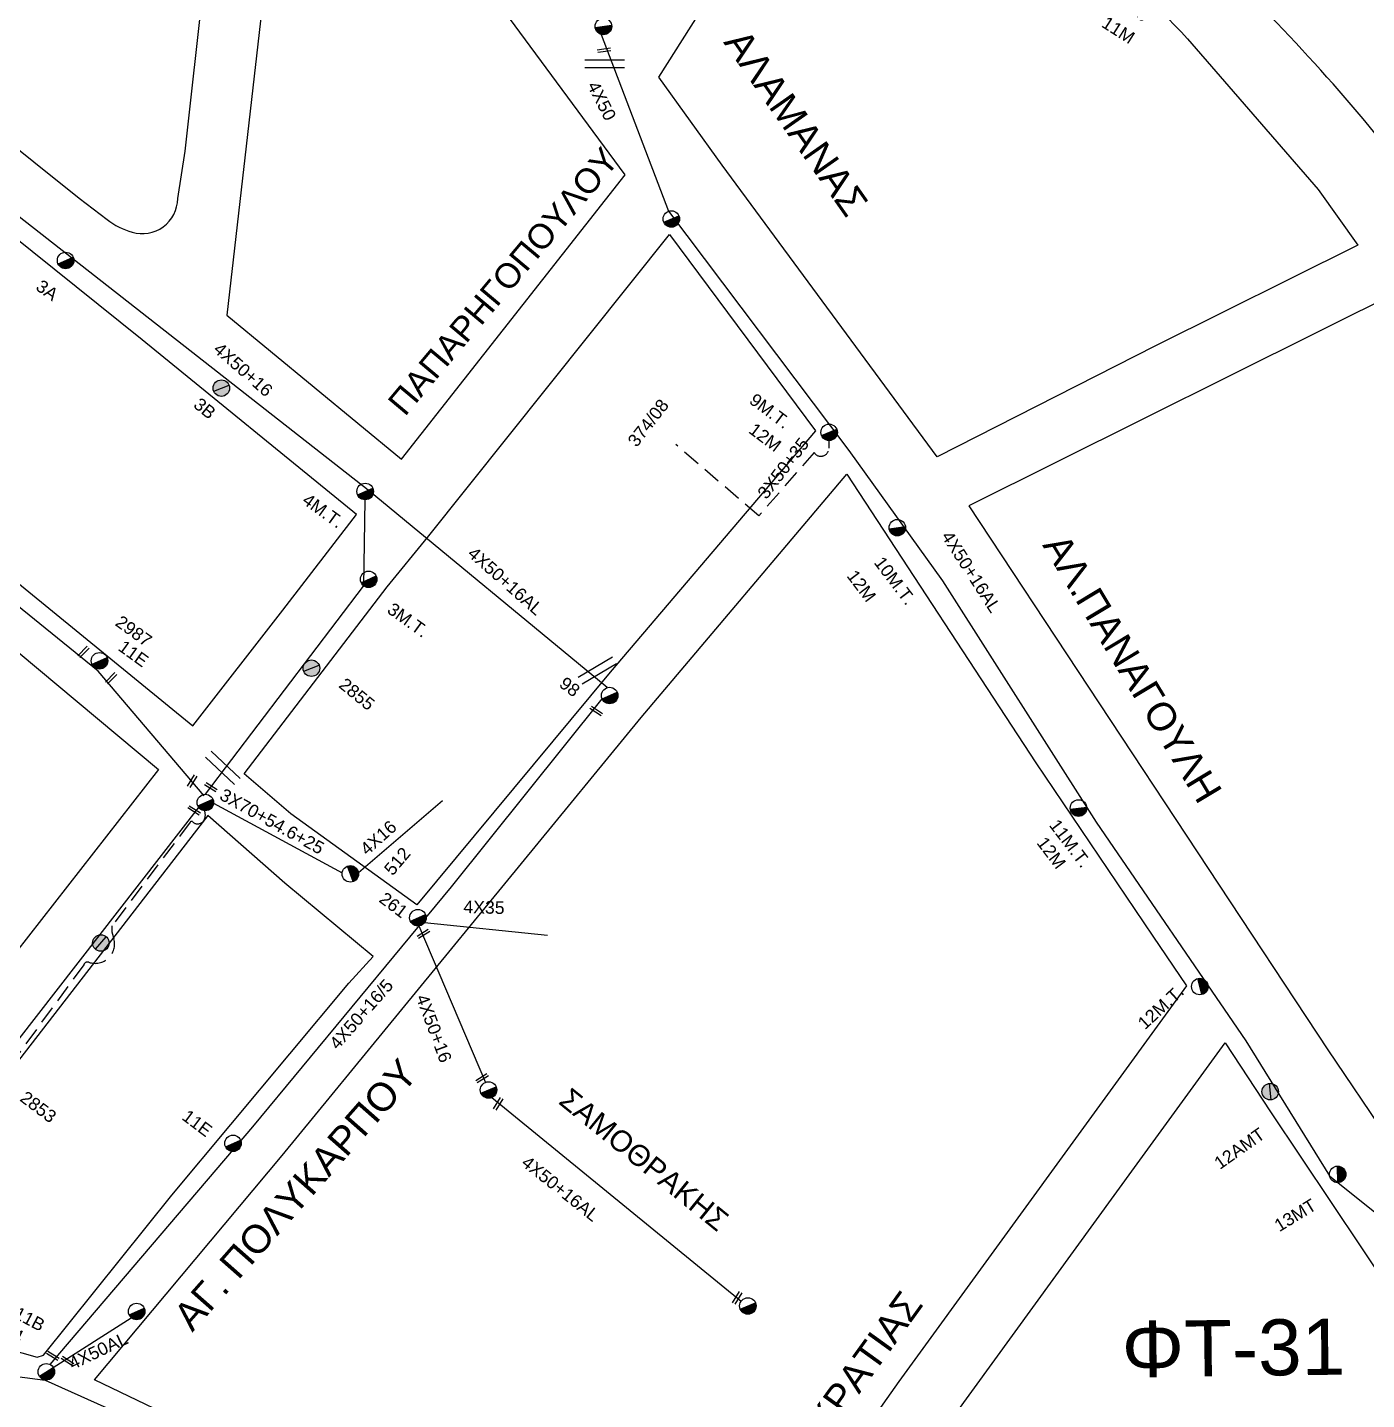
# Model space of a CAD drawing. Header units: millimetres. Extents: x 408 to 3042, y 742 to 1820.
# Drawn here: x 1404.8 to 1595.9, y 953.1 to 1148.9 of the extents above; entities that cross this region are included whole.
import ezdxf

# ---------------------------------------------------------------- set-up
doc = ezdxf.new("R2010")
doc.units = ezdxf.units.MM
doc.linetypes.add('DASHED', pattern=[19.05, 12.7, -6.35])
for name, color, linetype in [('Άγνωστα', 7, 'Continuous'), ('Γυμνά εναέρια ΧΤ και ΦΟΠ (3Φ)   4x50+16AL', 7, 'Continuous'), ('Εναέρια παροχή ΧΤ 4x16', 7, 'SYN_LINE'), ('Καλώδια ΧΤ    4Χ50 CU', 7, 'SYN_LINE'), ('Μηχανική τομή', 7, 'Continuous'), ('Στύλος Ξύλινος', 7, 'Continuous'), ('Στύλος Ξύλινος @ 1', 7, 'Continuous'), ('Στύλος ΦΜ', 7, 'Continuous'), ('Στύλος ΦΜ @ 1', 7, 'Continuous'), ('Συνεστραμμένα ΧΤ   3x70+54.6+25 AL', 7, 'SYN_LINE'), ('Τομή', 7, 'Continuous'), ('Υπόβαθρο ΔΕΗ', 7, 'Continuous'), ('Υπόγεια καλώδια Παροχών ΧΤ   4x50AL', 7, 'DASHED')]:
    doc.layers.add(name, color=color, linetype=linetype)
doc.styles.add('arial', font='arial.ttf')
doc.styles.get("Standard").update_dxf_attribs({"font": 'arial.ttf'})
doc.linetypes.add('SYN_LINE', pattern='A,0.5,-0.0001,["/\\/\\/\\/",Standard,S=0.1,R=0,X=0,Y=-0.05],-0.25', length=0.7501)

# ---------------------------------------------------------------- blocks, each defined once
blk = doc.blocks.new('ΤΟΜΗ')
at = {"layer": 'Τομή', "ltscale": 40}
for p, q in [((-5.68, 0), (5.68, 0)), ((5.68, -2.33), (-5.68, -2.33))]:
    blk.add_line(p, q, dxfattribs=at)
blk = doc.blocks.new('ΜΗΧΑΝΙΚΗ ΤΟΜΗ')
at = {"layer": 'Μηχανική τομή', "ltscale": 40}
for p, q in [((-1.89, 0.78), (1.89, 0.78)), ((1.89, 0), (-1.89, 0))]:
    blk.add_line(p, q, dxfattribs=at)
blk = doc.blocks.new('ΥΠΑΡΧΩΝ ΤΣΙΜΕΝΤΕΝΙΟΣ ΣΤΥΛΟΣ')
at = {"layer": 'Στύλος ΦΜ'}
blk.add_hatch(color=7, dxfattribs=at).paths.add_polyline_path([(-1.29, -2.28, 0.574793), (2.62, 0, 0.268822), (1.3, 2.27)])
at = {"layer": 'Στύλος ΦΜ', "color": 7}
blk.add_line((-1.29, -2.28), (1.3, 2.27), dxfattribs=at)
blk.add_circle((0, 0), 2.62, dxfattribs=at)
at = {"layer": 'Στύλος ΦΜ', "flags": 4}
for tag, p in [('ΑΡΙΘΜΟΣ', (-4.68, 8.05)), ('ΤΥΠΟΣ', (-4.91, 3.03))]:
    blk.add_attdef(tag, p, '', height=4, dxfattribs=at)
blk = doc.blocks.new('ΥΠΑΡΧΩΝ ΞΥΛΙΝΟΣ ΣΤΥΛΟΣ')
at = {"layer": 'Στύλος Ξύλινος'}
h = blk.add_hatch(color=7, dxfattribs=at)
h.paths.add_polyline_path([(-2.62, 0, 0.270008), (-1.29, -2.28), (1.3, 2.27, 0.576266)])
h.paths.add_polyline_path([(-1.29, -2.28, 0.574793), (2.62, 0, 0.268822), (1.3, 2.27)])
at = {"layer": 'Στύλος Ξύλινος', "color": 7}
blk.add_line((-1.29, -2.28), (1.3, 2.27), dxfattribs=at)
blk.add_circle((0, 0), 2.62, dxfattribs=at)
at = {"layer": 'Στύλος Ξύλινος', "flags": 4}
for tag, p in [('ΑΡΙΘΜΟΣ', (-4.91, 8.6)), ('ΤΥΠΟΣ', (-4.85, 3.39))]:
    blk.add_attdef(tag, p, '', height=4, dxfattribs=at)

msp = doc.modelspace()

# ---------------------------------------------------------------- linework, layer by layer
at = {"layer": 'Άγνωστα', "color": 151, "linetype": 'DASHED', "ltscale": 0.2}
msp.add_lwpolyline([(1519.14, 1089.98), (1519.15, 1088.89, -0.766881), (1517.05, 1088.3), (1509.17, 1079.24), (1497.32, 1089.42)], format="xyb", dxfattribs=at)
at = {"layer": 'Άγνωστα', "color": 85, "linetype": 'Continuous'}
msp.add_lwpolyline([(1430.21, 1039.51), (1452.76, 1069.19)], dxfattribs=at)
at = {"layer": 'Άγνωστα', "color": 2}
for points in [[(1408.04, 958.13), (1436.94, 992.06), (1465.31, 1026.32), (1486.8, 1053.14)], [(1460.67, 1020.72), (1470.14, 998.39)], [(1367.33, 961.11), (1407.34, 955.92), (1443.48, 939.67), (1476.76, 918.75), (1495.74, 906.74)]]:
    msp.add_lwpolyline(points, dxfattribs=at)
at = {"layer": 'Άγνωστα', "color": 30}
msp.add_lwpolyline([(1429.47, 1038.02), (1403.21, 1004.16), (1394.61, 993.08), (1366.95, 962.19)], dxfattribs=at)
at = {"layer": 'Άγνωστα', "color": 85, "linetype": 'DASHED', "ltscale": 0.2}
msp.add_lwpolyline([(1430.06, 1037.16), (1430.14, 1036.47, -0.702772), (1428.36, 1035.58, 0.527554), (1428.01, 1035.51), (1416.86, 1020.74), (1416.86, 1019.88), (1417.13, 1018.87, -0.600469), (1413.56, 1015.53, 0.426428), (1412.83, 1015.16), (1402.41, 1000.96), (1402.3, 999.11, -0.289425), (1399.14, 994.72), (1390.37, 983.72), (1390.37, 983.02, -0.419032), (1384.41, 977.15, 0.108003), (1383.14, 976.9), (1372.39, 963.82), (1363.72, 969.16), (1351.49, 978.75, -0.601545), (1347.16, 979.8)], format="xyb", dxfattribs=at)
at = {"layer": 'Γυμνά εναέρια ΧΤ και ΦΟΠ (3Φ)   4x50+16AL', "color": 85, "ltscale": 40}
for points in [[(1453.41, 1082.9), (1357.7, 1157.9)], [(1487.53, 1054.73), (1453.41, 1082.9)]]:
    msp.add_lwpolyline(points, dxfattribs=at)
at = {"layer": 'Γυμνά εναέρια ΧΤ και ΦΟΠ (3Φ)   4x50+16AL', "color": 151, "ltscale": 40}
msp.add_lwpolyline([(1486.69, 1147.96), (1496.27, 1122.71), (1522.01, 1088.57), (1535.4, 1069.95), (1557.32, 1035.51), (1578.69, 1004.32), (1590.62, 985.05), (1625.9, 956.8), (1610.62, 955.73), (1615.05, 949.7)], dxfattribs=at)
at = {"layer": 'Γυμνά εναέρια ΧΤ και ΦΟΠ (3Φ)   4x50+16AL', "color": 2, "ltscale": 40}
msp.add_lwpolyline([(1471.06, 996.22), (1506.66, 967.19)], dxfattribs=at)
at = {"layer": 'Εναέρια παροχή ΧΤ 4x16', "color": 85, "ltscale": 20}
for points in [[(1431.35, 1038.25), (1449.72, 1028.3)], [(1452.04, 1028.35), (1464.03, 1038.64)]]:
    msp.add_lwpolyline(points, dxfattribs=at)
at = {"layer": 'Καλώδια ΧΤ    4Χ50 CU', "color": 2, "linetype": 'Continuous', "ltscale": 0.2}
msp.add_lwpolyline([(1408.48, 957.72), (1419.61, 964.81)], dxfattribs=at)
at = {"layer": 'Συνεστραμμένα ΧΤ   3x70+54.6+25 AL', "color": 30, "linetype": 'SYN_LINE', "ltscale": 20}
msp.add_lwpolyline([(1430.03, 1039.27), (1414.87, 1057.09), (1365.88, 1096.8), (1341.78, 1115.63), (1313.54, 1137.4), (1288.59, 1159.92)], dxfattribs=at)
at = {"layer": 'Συνεστραμμένα ΧΤ   3x70+54.6+25 AL', "color": 85, "linetype": 'SYN_LINE', "ltscale": 15}
msp.add_lwpolyline([(1452.76, 1069.19), (1452.8, 1069.23), (1452.98, 1081.54)], dxfattribs=at)
at = {"layer": 'Συνεστραμμένα ΧΤ   3x70+54.6+25 AL', "color": 2, "linetype": 'SYN_LINE', "ltscale": 20}
msp.add_lwpolyline([(1479.03, 1019.35), (1479.03, 1019.35), (1461.46, 1021.18)], dxfattribs=at)
at = {"layer": 'Υπόβαθρο ΔΕΗ'}
for points in [[(1427.32, 1131.27), (1435.19, 1202.28), (1404.06, 1243.82, -0.015332), (1397.94, 1252.54), (1382.67, 1265.4), (1321.31, 1197.43), (1412.19, 1124.58), (1416.17, 1121.53, 0.091893), (1419.72, 1119.72, 0.497318), (1426.24, 1124.52), (1427.32, 1131.27)], [(1569.87, 1162.51), (1599.74, 1181.6), (1615.78, 1192.39), (1631.84, 1160.8), (1642.18, 1140.9), (1605.43, 1122.94), (1598.77, 1131.81, 0.037424), (1569.87, 1162.51, -2.692231)], [(1494.89, 1141.85), (1513.37, 1170.99), (1520.52, 1182.49), (1530.99, 1177.04, -0.046366), (1554.65, 1161.77, -0.039062), (1570.35, 1147.33), (1589, 1125.83), (1594.66, 1117.86), (1565.77, 1103.52), (1534.6, 1087.66), (1503.95, 1129.31), (1494.89, 1141.85)], [(1601.39, 1111.7), (1539.16, 1080.68), (1590.38, 1003.04), (1624.06, 953.21), (1656.67, 1016.82), (1670.47, 1044.65), (1667.23, 1046.72), (1652.71, 1056.21), (1644.92, 1061.36, -0.163199), (1626.63, 1089.18, 0.280519), (1601.39, 1111.7, 11.660235)], [(1570.18, 1012.16), (1529.15, 955.71), (1496.21, 909.03), (1452.98, 936.93, 0.054465), (1430.2, 948.33), (1414.36, 955.95), (1441.15, 987.95), (1492.4, 1050.47), (1521.75, 1085.18), (1548.71, 1043.99), (1565.38, 1019.27), (1570.18, 1012.16)]]:
    msp.add_lwpolyline(points, format="xyb", dxfattribs=at)
for points in [[(1458.16, 1087.35), (1490.11, 1127.91), (1442.85, 1191.96), (1433.23, 1107.86), (1458.16, 1087.35)], [(1428.4, 1049.28), (1441.22, 1065.79), (1451.76, 1079.43), (1421.16, 1104.36), (1389.74, 1129.58), (1354.73, 1157.89), (1320.78, 1185.15), (1314.7, 1189.67), (1289.85, 1160.1), (1334.92, 1124.12), (1345.17, 1115.81), (1375.08, 1092.53), (1396.09, 1075.63), (1428.4, 1049.28)], [(1258.82, 1124.29), (1276.57, 1144.78), (1284.53, 1154.44), (1334.44, 1114.54), (1394.71, 1067.05), (1423.5, 1043.05), (1397.49, 1009.76), (1369.41, 1034.31), (1313.74, 1080.14), (1258.82, 1124.29)], [(1435.7, 1042.44), (1456.15, 1069.11), (1461.87, 1076.16), (1496.4, 1119.41), (1517.25, 1091.37), (1487.94, 1056.95), (1460.36, 1023.71), (1442.38, 1036.73), (1435.7, 1042.44)], [(1377.04, 967.41), (1406.18, 959.18), (1407.07, 959.48), (1425.4, 982.32), (1450.67, 1012.57), (1454.13, 1016.35), (1441.51, 1026.81), (1430.56, 1036.47), (1396.18, 992.12), (1380.97, 972.78), (1377.04, 967.41)], [(1575.7, 1004.06), (1582.21, 994.2), (1603.84, 961.84), (1609.17, 953.5), (1553.57, 853.27), (1532.43, 873.76), (1511.36, 894.47), (1503.16, 903.06), (1527.98, 938.31), (1563.17, 986.79), (1575.7, 1004.06)]]:
    msp.add_lwpolyline(points, dxfattribs=at)

# ---------------------------------------------------------------- block references
at = {"layer": 'Μηχανική τομή'}
for p, xscale, yscale, zscale, rotation in [((1487.06, 1145.89), 0.4999999999999999, 0.4999999999999999, 0.4999999999999999, 187.4307085207767), ((1412.66, 1059.96), 0.4999999999999999, 0.4999999999999999, 0.4999999999999999, 226.279665520456), ((1416.6, 1056.2), 0.4999999999999999, 0.4999999999999999, 0.4999999999999999, 226.279665520456), ((1485.86, 1051.23), 0.4999999999999998, 0.4999999999999998, 0.4999999999999998, 327.7986963903199), ((1428.13, 1041.48), 0.4999999999999998, 0.4999999999999998, 0.4999999999999998, 238.7933027800566), ((1430.88, 1040.35), 0.4999999999999998, 0.4999999999999998, 0.4999999999999998, 327.7986963903199), ((1428.48, 1037.05), 0.4999999999999998, 0.4999999999999998, 0.4999999999999998, 327.7986963903199), ((1461.2, 1019.74), 0.4999999999999998, 0.4999999999999998, 0.4999999999999998, 211.8535865076767), ((1469.57, 999.17), 0.4999999999999998, 0.4999999999999998, 0.4999999999999998, 211.7512041485514), ((1471.81, 995.44), 0.4999999999999998, 0.4999999999999998, 0.4999999999999998, 238.7933027800566), ((1505.9, 967.75), 0.4999999999999998, 0.4999999999999998, 0.4999999999999998, 238.7933027800566), ((1408.31, 959.21), 0.4999999999999998, 0.4999999999999998, 0.4999999999999998, 327.7986963903199), ((1410.41, 958.47), 0.4999999999999998, 0.4999999999999998, 0.4999999999999998, 327.7986963903199)]:
    msp.add_blockref('ΜΗΧΑΝΙΚΗ ΤΟΜΗ', p, dxfattribs=dict(at, xscale=xscale, yscale=yscale, zscale=zscale, rotation=rotation))
at = {"layer": 'Στύλος Ξύλινος @ 1', "ltscale": 40}
ref = msp.add_blockref('ΥΠΑΡΧΩΝ ΞΥΛΙΝΟΣ ΣΤΥΛΟΣ', (1559.48, 1160.67), dxfattribs=dict(at, xscale=0.4499999999998181, yscale=0.4499999999998181, zscale=0.4499999999998181, rotation=327.5043419694981))
ref.add_attrib('ΤΥΠΟΣ', '1376', (1559.34, 1152.67), dxfattribs={"layer": 'Στύλος Ξύλινος', "height": 1.8, "rotation": 327.5043, "flags": 4})
ref.add_attrib('ΑΡΙΘΜΟΣ', '11M', (1557.94, 1149.12), dxfattribs={"layer": 'Στύλος Ξύλινος', "height": 1.8, "rotation": 327.5043, "flags": 4})
ref = msp.add_blockref('ΥΠΑΡΧΩΝ ΞΥΛΙΝΟΣ ΣΤΥΛΟΣ', (1432.47, 1097.47), dxfattribs=dict(at, xscale=0.449999999999818, yscale=0.449999999999818, zscale=0.449999999999818, rotation=320.7189002268826))
ref.add_attrib('ΤΥΠΟΣ', '3B', (1428.35, 1094.86), dxfattribs={"layer": 'Στύλος Ξύλινος', "height": 1.8, "rotation": 320.7189, "flags": 4})
ref = msp.add_blockref('ΥΠΑΡΧΩΝ ΞΥΛΙΝΟΣ ΣΤΥΛΟΣ', (1445.32, 1057.5), dxfattribs=dict(at, xscale=0.449999999999818, yscale=0.449999999999818, zscale=0.449999999999818, rotation=320.7189002268826))
ref.add_attrib('ΤΥΠΟΣ', '2855', (1449.09, 1054.88), dxfattribs={"layer": 'Στύλος Ξύλινος', "height": 1.8, "rotation": 320.7189, "flags": 4})
at = {"layer": 'Στύλος Ξύλινος @ 1', "ltscale": 40, "xscale": 0.449999999999818, "yscale": 0.449999999999818, "zscale": 0.449999999999818, "rotation": 348.1169651203148}
msp.add_blockref('ΥΠΑΡΧΩΝ ΞΥΛΙΝΟΣ ΣΤΥΛΟΣ', (1415.27, 1018.28), dxfattribs=at)
at = {"layer": 'Στύλος Ξύλινος @ 1', "ltscale": 40}
ref = msp.add_blockref('ΥΠΑΡΧΩΝ ΞΥΛΙΝΟΣ ΣΤΥΛΟΣ', (1582.15, 997.07), dxfattribs=dict(at, xscale=0.449999999999818, yscale=0.449999999999818, zscale=0.449999999999818, rotation=35.33678428754685))
ref.add_attrib('ΤΥΠΟΣ', '12AMT', (1574.97, 985.89), dxfattribs={"layer": 'Στύλος Ξύλινος', "height": 1.8, "rotation": 35.3368, "flags": 4})
at = {"layer": 'Στύλος ΦΜ @ 1', "ltscale": 40}
ref = msp.add_blockref('ΥΠΑΡΧΩΝ ΤΣΙΜΕΝΤΕΝΙΟΣ ΣΤΥΛΟΣ', (1486.99, 1149.09), dxfattribs=dict(at, xscale=0.449999999999818, yscale=0.449999999999818, zscale=0.449999999999818, rotation=307.5571676276174))
ref.add_attrib('ΤΥΠΟΣ', '950', (1484.69, 1164.36), dxfattribs={"layer": 'Στύλος ΦΜ', "height": 1.8, "rotation": 307.5572, "flags": 4})
ref.add_attrib('ΑΡΙΘΜΟΣ', '11B', (1481.43, 1162.71), dxfattribs={"layer": 'Στύλος ΦΜ', "height": 1.8, "rotation": 307.5572, "flags": 4})
at = {"layer": 'Στύλος ΦΜ @ 1', "ltscale": 40, "xscale": 0.4499999999998183, "yscale": 0.4499999999998183, "zscale": 0.4499999999998183, "rotation": 323.0229810481194}
for p in [(1496.69, 1121.61), (1430.18, 1038.33), (1470.6, 997.31), (1420.38, 965.7), (1507.61, 966.49)]:
    msp.add_blockref('ΥΠΑΡΧΩΝ ΤΣΙΜΕΝΤΕΝΙΟΣ ΣΤΥΛΟΣ', p, dxfattribs=at)
at = {"layer": 'Στύλος ΦΜ @ 1', "ltscale": 40}
ref = msp.add_blockref('ΥΠΑΡΧΩΝ ΤΣΙΜΕΝΤΕΝΙΟΣ ΣΤΥΛΟΣ', (1410.24, 1115.69), dxfattribs=dict(at, xscale=0.449999999999818, yscale=0.449999999999818, zscale=0.449999999999818, rotation=324.1527024914421))
ref.add_attrib('ΤΥΠΟΣ', '3A', (1405.84, 1111.62), dxfattribs={"layer": 'Στύλος ΦΜ', "height": 1.8, "rotation": 324.1527, "flags": 4})
ref = msp.add_blockref('ΥΠΑΡΧΩΝ ΤΣΙΜΕΝΤΕΝΙΟΣ ΣΤΥΛΟΣ', (1519.2, 1091.16), dxfattribs=dict(at, xscale=0.4499999999998183, yscale=0.4499999999998183, zscale=0.4499999999998183, rotation=323.0229810481194))
ref.add_attrib('ΤΥΠΟΣ', '9M.T.', (1507.65, 1095.43), dxfattribs={"layer": 'Στύλος ΦΜ', "height": 1.8, "rotation": 323.023, "flags": 4})
ref.add_attrib('ΑΡΙΘΜΟΣ', '12M', (1507.58, 1091.2), dxfattribs={"layer": 'Στύλος ΦΜ', "height": 1.8, "rotation": 323.023, "flags": 4})
ref = msp.add_blockref('ΥΠΑΡΧΩΝ ΤΣΙΜΕΝΤΕΝΙΟΣ ΣΤΥΛΟΣ', (1452.99, 1082.72), dxfattribs=dict(at, xscale=0.449999999999818, yscale=0.449999999999818, zscale=0.449999999999818, rotation=324.1527024914421))
ref.add_attrib('ΤΥΠΟΣ', '4M.T.', (1443.86, 1081.13), dxfattribs={"layer": 'Στύλος ΦΜ', "height": 1.8, "rotation": 324.1527, "flags": 4})
ref = msp.add_blockref('ΥΠΑΡΧΩΝ ΤΣΙΜΕΝΤΕΝΙΟΣ ΣΤΥΛΟΣ', (1528.93, 1077.55), dxfattribs=dict(at, xscale=0.4499999999998183, yscale=0.4499999999998183, zscale=0.4499999999998183, rotation=307.1699158138017))
ref.add_attrib('ΤΥΠΟΣ', '10M.T.', (1525.51, 1072.56), dxfattribs={"layer": 'Στύλος ΦΜ', "height": 1.8, "rotation": 307.1699, "flags": 4})
ref.add_attrib('ΑΡΙΘΜΟΣ', '12M', (1521.63, 1070.65), dxfattribs={"layer": 'Στύλος ΦΜ', "height": 1.8, "rotation": 307.1699, "flags": 4})
ref = msp.add_blockref('ΥΠΑΡΧΩΝ ΤΣΙΜΕΝΤΕΝΙΟΣ ΣΤΥΛΟΣ', (1453.49, 1070.19), dxfattribs=dict(at, xscale=0.449999999999818, yscale=0.449999999999818, zscale=0.449999999999818, rotation=324.1527024914421))
ref.add_attrib('ΤΥΠΟΣ', '3M.T.', (1455.98, 1065.53), dxfattribs={"layer": 'Στύλος ΦΜ', "height": 1.8, "rotation": 324.1527, "flags": 4})
ref = msp.add_blockref('ΥΠΑΡΧΩΝ ΤΣΙΜΕΝΤΕΝΙΟΣ ΣΤΥΛΟΣ', (1415.08, 1058.56), dxfattribs=dict(at, xscale=0.449999999999818, yscale=0.449999999999818, zscale=0.449999999999818, rotation=324.1527024914421))
ref.add_attrib('ΤΥΠΟΣ', '11E', (1417.59, 1060.17), dxfattribs={"layer": 'Στύλος ΦΜ', "height": 1.8, "rotation": 324.1527, "flags": 4})
ref.add_attrib('ΑΡΙΘΜΟΣ', '2987', (1417.18, 1063.71), dxfattribs={"layer": 'Στύλος ΦΜ', "height": 1.8, "rotation": 324.1527, "flags": 4})
ref = msp.add_blockref('ΥΠΑΡΧΩΝ ΤΣΙΜΕΝΤΕΝΙΟΣ ΣΤΥΛΟΣ', (1487.88, 1053.6), dxfattribs=dict(at, xscale=0.4499999999998183, yscale=0.4499999999998183, zscale=0.4499999999998183, rotation=323.0229810481194))
ref.add_attrib('ΤΥΠΟΣ', '98', (1480.53, 1054.97), dxfattribs={"layer": 'Στύλος ΦΜ', "height": 1.8, "rotation": 323.023, "flags": 4})
ref = msp.add_blockref('ΥΠΑΡΧΩΝ ΤΣΙΜΕΝΤΕΝΙΟΣ ΣΤΥΛΟΣ', (1554.79, 1037.54), dxfattribs=dict(at, xscale=0.4499999999998183, yscale=0.4499999999998183, zscale=0.4499999999998183, rotation=307.1699158138017))
ref.add_attrib('ΤΥΠΟΣ', '11M.T.', (1550.51, 1035.08), dxfattribs={"layer": 'Στύλος ΦΜ', "height": 1.8, "rotation": 307.1699, "flags": 4})
ref.add_attrib('ΑΡΙΘΜΟΣ', '12M', (1548.73, 1032.56), dxfattribs={"layer": 'Στύλος ΦΜ', "height": 1.8, "rotation": 307.1699, "flags": 4})
ref = msp.add_blockref('ΥΠΑΡΧΩΝ ΤΣΙΜΕΝΤΕΝΙΟΣ ΣΤΥΛΟΣ', (1450.88, 1028.15), dxfattribs=dict(at, xscale=0.4499999999998183, yscale=0.4499999999998183, zscale=0.4499999999998183, rotation=49.99035296144557))
ref.add_attrib('ΤΥΠΟΣ', '512', (1456.91, 1027.78), dxfattribs={"layer": 'Στύλος ΦΜ', "height": 1.8, "rotation": 49.9904, "flags": 4})
ref = msp.add_blockref('ΥΠΑΡΧΩΝ ΤΣΙΜΕΝΤΕΝΙΟΣ ΣΤΥΛΟΣ', (1460.52, 1021.89), dxfattribs=dict(at, xscale=0.4499999999998183, yscale=0.4499999999998183, zscale=0.4499999999998183, rotation=323.0229810481194))
ref.add_attrib('ΤΥΠΟΣ', '261', (1454.83, 1024.26), dxfattribs={"layer": 'Στύλος ΦΜ', "height": 1.8, "rotation": 323.023, "flags": 4})
ref = msp.add_blockref('ΥΠΑΡΧΩΝ ΤΣΙΜΕΝΤΕΝΙΟΣ ΣΤΥΛΟΣ', (1572.1, 1012.07), dxfattribs=dict(at, xscale=0.4499999999998183, yscale=0.4499999999998183, zscale=0.4499999999998183, rotation=42.6121248730463))
ref.add_attrib('ΤΥΠΟΣ', '12M.T.', (1564.27, 1005.83), dxfattribs={"layer": 'Στύλος ΦΜ', "height": 1.8, "rotation": 42.6121, "flags": 4})
ref = msp.add_blockref('ΥΠΑΡΧΩΝ ΤΣΙΜΕΝΤΕΝΙΟΣ ΣΤΥΛΟΣ', (1399.05, 998.67), dxfattribs=dict(at, xscale=0.4499999999998183, yscale=0.4499999999998183, zscale=0.4499999999998183, rotation=323.0229810481194))
ref.add_attrib('ΤΥΠΟΣ', '2853', (1403.58, 995.86), dxfattribs={"layer": 'Στύλος ΦΜ', "height": 1.8, "rotation": 323.023, "flags": 4})
ref = msp.add_blockref('ΥΠΑΡΧΩΝ ΤΣΙΜΕΝΤΕΝΙΟΣ ΣΤΥΛΟΣ', (1434.13, 989.69), dxfattribs=dict(at, xscale=0.4499999999998183, yscale=0.4499999999998183, zscale=0.4499999999998183, rotation=323.0229810481194))
ref.add_attrib('ΤΥΠΟΣ', '11E', (1426.7, 993.2), dxfattribs={"layer": 'Στύλος ΦΜ', "height": 1.8, "rotation": 323.023, "flags": 4})
ref = msp.add_blockref('ΥΠΑΡΧΩΝ ΤΣΙΜΕΝΤΕΝΙΟΣ ΣΤΥΛΟΣ', (1591.77, 985.26), dxfattribs=dict(at, xscale=0.4499999999998183, yscale=0.4499999999998183, zscale=0.4499999999998183, rotation=31.51503335254109))
ref.add_attrib('ΤΥΠΟΣ', '13MT', (1583.45, 977), dxfattribs={"layer": 'Στύλος ΦΜ', "height": 1.8, "rotation": 31.515, "flags": 4})
ref = msp.add_blockref('ΥΠΑΡΧΩΝ ΤΣΙΜΕΝΤΕΝΙΟΣ ΣΤΥΛΟΣ', (1407.49, 957.09), dxfattribs=dict(at, xscale=0.4499999999998183, yscale=0.4499999999998183, zscale=0.4499999999998183, rotation=332.1839630088251))
ref.add_attrib('ΤΥΠΟΣ', '11B', (1402.7, 964.87), dxfattribs={"layer": 'Στύλος ΦΜ', "height": 1.8, "rotation": 332.184, "flags": 4})
ref.add_attrib('ΑΡΙΘΜΟΣ', '114', (1399.89, 963.11), dxfattribs={"layer": 'Στύλος ΦΜ', "height": 1.8, "rotation": 332.184, "flags": 4})
at = {"layer": 'Τομή', "xscale": 0.4999999999999991, "yscale": 0.4999999999999991, "zscale": 0.4999999999999991}
for p, rotation in [((1487.18, 1143.16), 180.0263496087387), ((1485.84, 1057.67), 30.44420180271054), ((1432.27, 1042.85), 136.6115830218663)]:
    msp.add_blockref('ΤΟΜΗ', p, dxfattribs=dict(at, rotation=rotation))

# ---------------------------------------------------------------- texts
at = {"ltscale": 40, "attachment_point": 1, "style": 'arial'}
for s, insert, char_height, width, rotation in [('AΛAMANAΣ', (1507.32, 1149.12), 4, 94.4586, 305.0346), ('ΠAΠAPHΓOΠOYΛΟΥ', (1455.98, 1095.56), 3.5, 49.6951, 49.9789), ('AΛ.ΠANAΓOYΛH', (1553, 1077.13), 4, 94.4586, 301.0912), ('ΑΓ. ΠΟΛΥΚΑΡΠΟΥ', (1425.32, 965.3), 4, 94.4586, 48.6112), ('ΣΑΜΟΘΡΑΚΗΣ', (1482.32, 997.8), 3, 94.4586, 320.9985), ('ΔHMOKPATIAΣ', (1506.04, 936.51), 4, 94.4586, 54.1799), ('ΦT-31', (1560.9, 964.32), 8, 46.4484, 0.6613)]:
    msp.add_mtext(s, dxfattribs=dict(at, insert=insert, char_height=char_height, width=width, rotation=rotation))
at = {"layer": 'Άγνωστα', "ltscale": 40, "char_height": 1.8, "width": 34.5395, "attachment_point": 1, "style": 'arial'}
for s, insert, rotation in [('4X50', (1486.23, 1141.49), 297.0668), ('4X50+16', (1432.39, 1104.15), 318.6176), ('374/08', (1490.31, 1090.03), 52.2424), ('3X50+35', (1508.83, 1082.59), 52.2424), ('3X70+54.6+25', (1432.93, 1040.44), 330.9593), ('4X35', (1467.04, 1024.37), 358.4624), ('4X50+16/5', (1447.72, 1004.13), 48.7386), ('4X50+16', (1461.9, 1011.17), 290.2981)]:
    msp.add_mtext(s, dxfattribs=dict(at, insert=insert, rotation=rotation))
at = {"layer": 'Γυμνά εναέρια ΧΤ και ΦΟΠ (3Φ)   4x50+16AL', "ltscale": 40, "char_height": 1.8, "width": 34.5395, "attachment_point": 1, "style": 'arial'}
for insert, rotation in [((1536.66, 1077.31), 302.8278), ((1468.66, 1074.99), 318.6176), ((1476.26, 988.06), 321.4005)]:
    msp.add_mtext('4X50+16AL', dxfattribs=dict(at, insert=insert, rotation=rotation))
at = {"layer": 'Εναέρια παροχή ΧΤ 4x16', "ltscale": 20, "insert": (1452.08, 1032.03), "char_height": 1.8, "width": 34.5395, "attachment_point": 1, "rotation": 41.8266, "style": 'arial'}
msp.add_mtext('4X16', dxfattribs=at)
at = {"layer": 'Υπόγεια καλώδια Παροχών ΧΤ   4x50AL', "ltscale": 0.2, "insert": (1410.47, 958.98), "char_height": 1.8, "width": 34.5395, "attachment_point": 1, "rotation": 25.4482, "style": 'arial'}
msp.add_mtext('4X50AL', dxfattribs=at)

doc.saveas('drawing.dxf')
